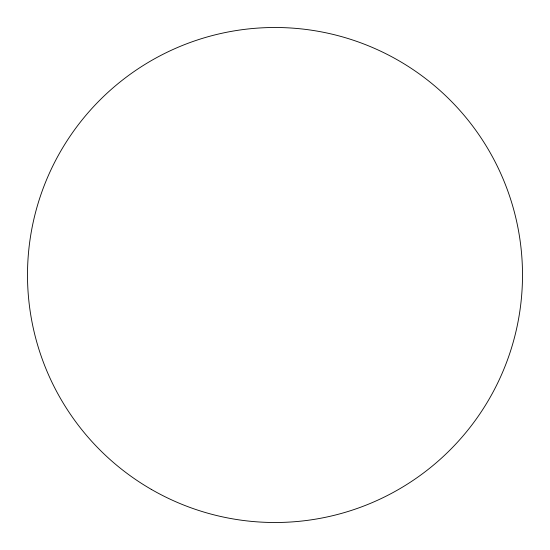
<?xml version="1.0" encoding="UTF-8"?>
<svg xmlns="http://www.w3.org/2000/svg" width="550" height="550" viewBox="0 0 550 550"><rect width="100%" height="100%" fill="white"/><g stroke="black" fill="none" stroke-linecap="round" stroke-linejoin="round"><path stroke-width="0.82" d="M151.25 489.342A247.5 247.5 0 0 0 522.5 275A247.5 247.5 0 0 0 151.25 60.658A247.5 247.5 0 0 0 151.25 489.342"/></g></svg>
